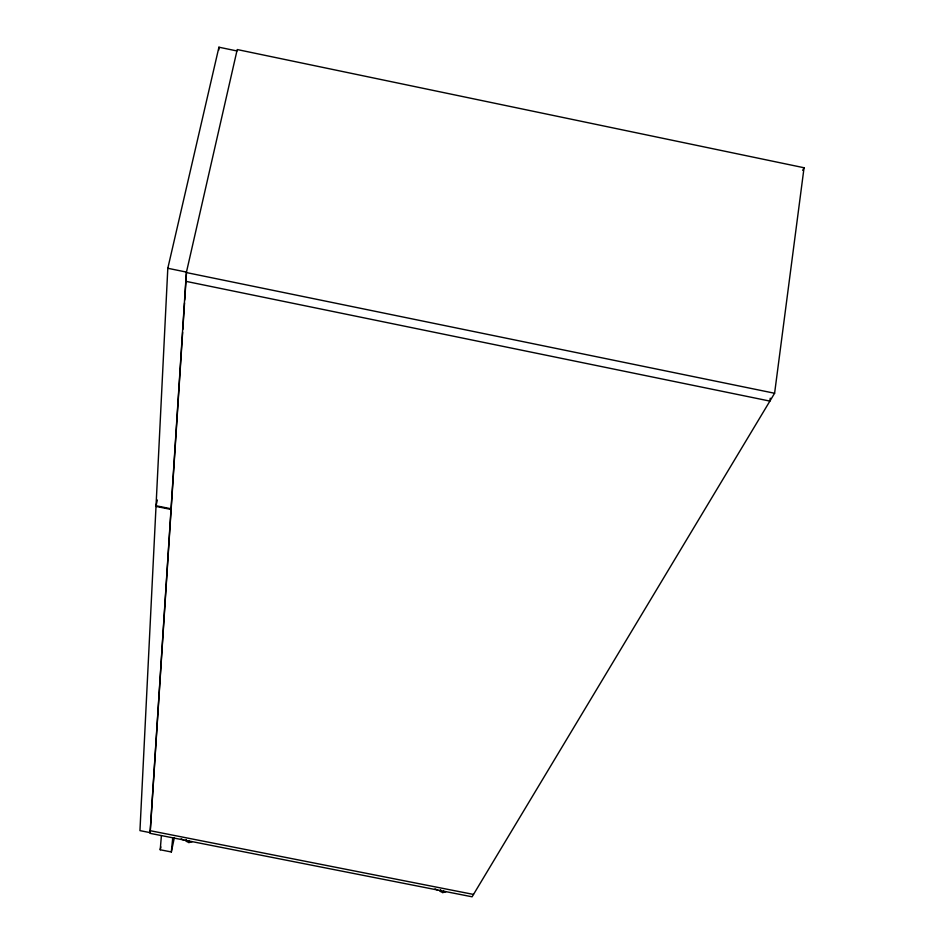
<?xml version="1.0" encoding="UTF-8"?>
<svg xmlns="http://www.w3.org/2000/svg" width="944" height="944" viewBox="0 0 944 944"><rect width="100%" height="100%" fill="white"/><g stroke="black" fill="none" stroke-linecap="round" stroke-linejoin="round"><path stroke-width="1.42" d="M182.629 332.394L171.183 508.804L156.043 505.76L167.808 268.273L218.937 47.2L236.991 50.964M186.357 272.556L150.049 833.34L472.083 896.8L774.599 393.259L804.052 167.749L237.227 49.548L186.357 272.556L774.599 393.259M182.817 329.456L184.528 302.989M184.717 300.05L186.44 273.583M218.713 50.138L218.937 47.2M174.369 837.576L171.336 851.96L160.232 849.777L161.4 835.582M171.336 851.96L172.74 837.812M186.192 839.546L186.003 841.163L188.883 842.555L192.01 841.824M188.883 842.555L189.095 840.809M770.269 398.179L769.891 401.094L185.791 281.312M160.232 849.777L160.846 846.898M156.043 505.76L157.329 500.013M802.695 170.345L804.052 167.749M440.683 889.708L439.88 891.195L442.771 892.587L445.828 891.832M442.771 892.587L443.656 890.971M150.214 830.708L473.51 894.428M167.808 268.273L186.534 272.12M435.066 888.894L437.745 890.168M181.201 838.862L183.868 840.148M156.008 506.397L139.948 830.626L150.167 832.643L171.135 509.453L156.008 506.397"/></g></svg>
